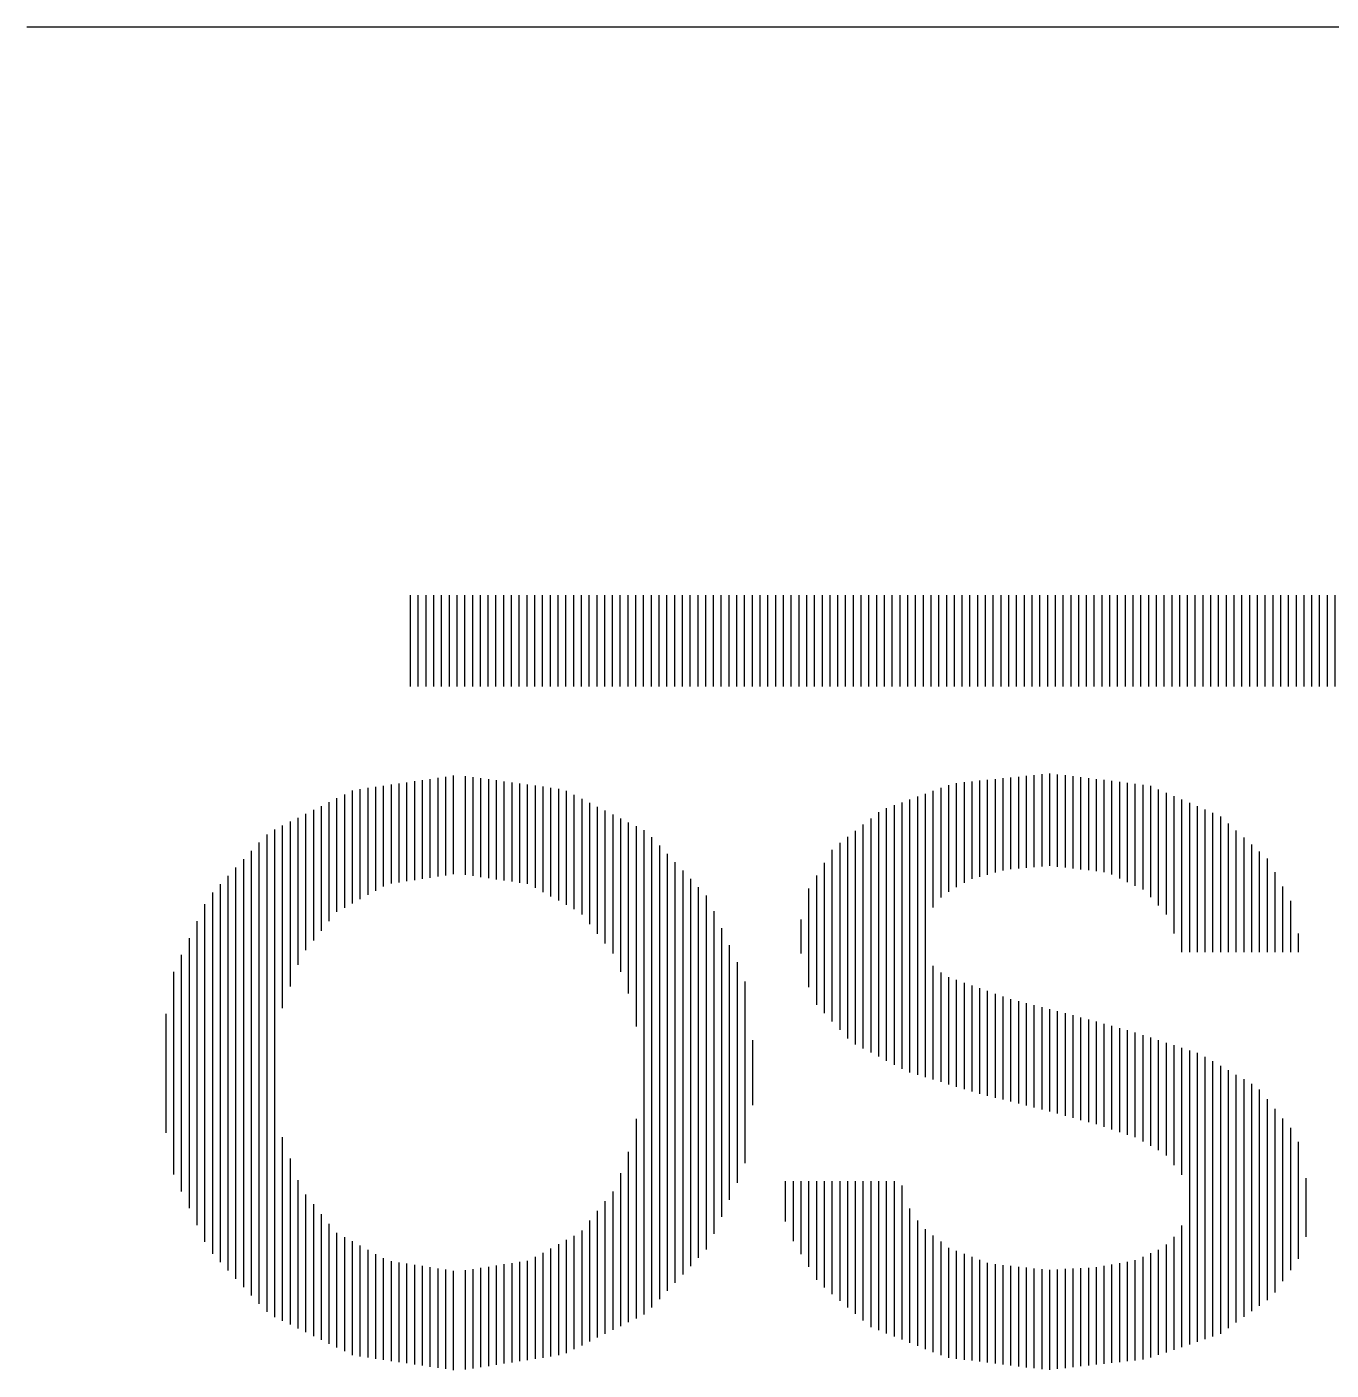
# Model space of a CAD drawing. Extents: x -9640 to 3028, y -572 to 5735.
# Drawn here: x 1715.4 to 1853.9, y -307.5 to -164.8 of the extents above; entities that cross this region are included whole.
import ezdxf

# ---------------------------------------------------------------- set-up
doc = ezdxf.new("R2010")
doc.units = 0
doc.header["$LTSCALE"] = 75
doc.header["$MEASUREMENT"] = 0
doc.layers.get('0').update_dxf_attribs({"color": 245, "linetype": 'CONTINUOUS'})

# ---------------------------------------------------------------- blocks, each defined once
blk = doc.blocks.new('H19', base_point=(-13899.373904, 10592.007577))
for p, q in [((-9591.873904, 10944.44117), (-9591.873904, 10950.335702)), ((-9591.373904, 10944.44117), (-9591.373904, 10950.335702)), ((-9590.873904, 10944.44117), (-9590.873904, 10950.335702)), ((-9590.373904, 10944.44117), (-9590.373904, 10950.335702)), ((-9589.873904, 10944.44117), (-9589.873904, 10950.335702)), ((-9589.373904, 10944.44117), (-9589.373904, 10950.335702)), ((-9588.873904, 10944.44117), (-9588.873904, 10950.335702)), ((-9588.373904, 10944.44117), (-9588.373904, 10950.335702)), ((-9587.873904, 10944.44117), (-9587.873904, 10950.335702)), ((-9587.373904, 10944.44117), (-9587.373904, 10950.335702)), ((-9586.873904, 10944.44117), (-9586.873904, 10950.335702)), ((-9586.373904, 10944.44117), (-9586.373904, 10950.335702)), ((-9585.873904, 10944.44117), (-9585.873904, 10950.335702)), ((-9585.373904, 10944.44117), (-9585.373904, 10950.335702)), ((-9584.873904, 10944.44117), (-9584.873904, 10950.335702)), ((-9584.373904, 10944.44117), (-9584.373904, 10950.335702)), ((-9583.873904, 10944.44117), (-9583.873904, 10950.335702)), ((-9583.373904, 10944.44117), (-9583.373904, 10950.335702)), ((-9582.873904, 10944.44117), (-9582.873904, 10950.335702)), ((-9582.373904, 10944.44117), (-9582.373904, 10950.335702)), ((-9581.873904, 10944.44117), (-9581.873904, 10950.335702)), ((-9581.373904, 10944.44117), (-9581.373904, 10950.335702)), ((-9580.873904, 10944.44117), (-9580.873904, 10950.335702)), ((-9580.373904, 10944.44117), (-9580.373904, 10950.335702)), ((-9579.873904, 10944.44117), (-9579.873904, 10950.335702)), ((-9579.373904, 10944.44117), (-9579.373904, 10950.335702)), ((-9578.873904, 10944.44117), (-9578.873904, 10950.335702)), ((-9578.373904, 10944.44117), (-9578.373904, 10950.335702)), ((-9577.873904, 10944.44117), (-9577.873904, 10950.335702)), ((-9577.373904, 10944.44117), (-9577.373904, 10950.335702)), ((-9576.873904, 10944.44117), (-9576.873904, 10950.335702)), ((-9576.373904, 10944.44117), (-9576.373904, 10950.335702)), ((-9575.873904, 10944.44117), (-9575.873904, 10950.335702)), ((-9575.373904, 10944.44117), (-9575.373904, 10950.335702)), ((-9574.873904, 10944.44117), (-9574.873904, 10950.335702)), ((-9574.373904, 10944.44117), (-9574.373904, 10950.335702)), ((-9573.873904, 10944.44117), (-9573.873904, 10950.335702)), ((-9573.373904, 10944.44117), (-9573.373904, 10950.335702)), ((-9572.873904, 10944.44117), (-9572.873904, 10950.335702)), ((-9572.373904, 10944.44117), (-9572.373904, 10950.335702)), ((-9571.873904, 10944.44117), (-9571.873904, 10950.335702)), ((-9571.373904, 10944.44117), (-9571.373904, 10950.335702)), ((-9570.873904, 10944.44117), (-9570.873904, 10950.335702)), ((-9570.373904, 10944.44117), (-9570.373904, 10950.335702)), ((-9569.873904, 10944.44117), (-9569.873904, 10950.335702)), ((-9569.373904, 10944.44117), (-9569.373904, 10950.335702)), ((-9568.873904, 10944.44117), (-9568.873904, 10950.335702)), ((-9568.373904, 10944.44117), (-9568.373904, 10950.335702)), ((-9567.873904, 10944.44117), (-9567.873904, 10950.335702)), ((-9567.373904, 10944.44117), (-9567.373904, 10950.335702)), ((-9566.873904, 10944.44117), (-9566.873904, 10950.335702)), ((-9566.373904, 10944.44117), (-9566.373904, 10950.335702)), ((-9565.873904, 10944.44117), (-9565.873904, 10950.335702)), ((-9565.373904, 10944.44117), (-9565.373904, 10950.335702)), ((-9564.873904, 10944.44117), (-9564.873904, 10950.335702)), ((-9564.373904, 10944.44117), (-9564.373904, 10950.335702)), ((-9563.873904, 10944.44117), (-9563.873904, 10950.335702)), ((-9563.373904, 10944.44117), (-9563.373904, 10950.335702)), ((-9562.873904, 10944.44117), (-9562.873904, 10950.335702)), ((-9562.373904, 10944.44117), (-9562.373904, 10950.335702)), ((-9561.873904, 10944.44117), (-9561.873904, 10950.335702)), ((-9561.373904, 10944.44117), (-9561.373904, 10950.335702)), ((-9560.873904, 10944.44117), (-9560.873904, 10950.335702)), ((-9560.373904, 10944.44117), (-9560.373904, 10950.335702)), ((-9559.873904, 10944.44117), (-9559.873904, 10950.335702)), ((-9559.373904, 10944.44117), (-9559.373904, 10950.335702)), ((-9558.873904, 10944.44117), (-9558.873904, 10950.335702)), ((-9558.373904, 10944.44117), (-9558.373904, 10950.335702)), ((-9557.873904, 10944.44117), (-9557.873904, 10950.335702)), ((-9557.373904, 10944.44117), (-9557.373904, 10950.335702)), ((-9556.873904, 10944.44117), (-9556.873904, 10950.335702)), ((-9556.373904, 10944.44117), (-9556.373904, 10950.335702)), ((-9555.873904, 10944.44117), (-9555.873904, 10950.335702)), ((-9555.373904, 10944.44117), (-9555.373904, 10950.335702)), ((-9554.873904, 10944.44117), (-9554.873904, 10950.335702)), ((-9554.373904, 10944.44117), (-9554.373904, 10950.335702)), ((-9553.873904, 10944.44117), (-9553.873904, 10950.335702)), ((-9553.373904, 10944.44117), (-9553.373904, 10950.335702)), ((-9552.873904, 10944.44117), (-9552.873904, 10950.335702)), ((-9552.373904, 10944.44117), (-9552.373904, 10950.335702)), ((-9551.873904, 10944.44117), (-9551.873904, 10950.335702)), ((-9551.373904, 10944.44117), (-9551.373904, 10950.335702)), ((-9550.873904, 10944.44117), (-9550.873904, 10950.335702)), ((-9550.373904, 10944.44117), (-9550.373904, 10950.335702)), ((-9549.873904, 10944.44117), (-9549.873904, 10950.335702)), ((-9549.373904, 10944.44117), (-9549.373904, 10950.335702)), ((-9548.873904, 10944.44117), (-9548.873904, 10950.335702)), ((-9548.373904, 10944.44117), (-9548.373904, 10950.335702)), ((-9547.873904, 10944.44117), (-9547.873904, 10950.335702)), ((-9547.373904, 10944.44117), (-9547.373904, 10950.335702)), ((-9546.873904, 10944.44117), (-9546.873904, 10950.335702)), ((-9546.373904, 10944.44117), (-9546.373904, 10950.335702)), ((-9545.873904, 10944.44117), (-9545.873904, 10950.335702)), ((-9545.373904, 10944.44117), (-9545.373904, 10950.335702)), ((-9544.873904, 10944.44117), (-9544.873904, 10950.335702)), ((-9544.373904, 10944.44117), (-9544.373904, 10950.335702)), ((-9543.873904, 10944.44117), (-9543.873904, 10950.335702)), ((-9543.373904, 10944.44117), (-9543.373904, 10950.335702)), ((-9542.873904, 10944.44117), (-9542.873904, 10950.335702)), ((-9542.373904, 10944.44117), (-9542.373904, 10950.335702)), ((-9541.873904, 10944.44117), (-9541.873904, 10950.335702)), ((-9541.373904, 10944.44117), (-9541.373904, 10950.335702)), ((-9540.873904, 10944.44117), (-9540.873904, 10950.335702)), ((-9540.373904, 10944.44117), (-9540.373904, 10950.335702)), ((-9539.873904, 10944.44117), (-9539.873904, 10950.335702)), ((-9539.373904, 10944.44117), (-9539.373904, 10950.335702)), ((-9538.873904, 10944.44117), (-9538.873904, 10950.335702)), ((-9538.373904, 10944.44117), (-9538.373904, 10950.335702)), ((-9537.873904, 10944.44117), (-9537.873904, 10950.335702)), ((-9537.373904, 10944.44117), (-9537.373904, 10950.335702)), ((-9536.873904, 10944.44117), (-9536.873904, 10950.335702)), ((-9536.373904, 10944.44117), (-9536.373904, 10950.335702)), ((-9535.873904, 10944.44117), (-9535.873904, 10950.335702)), ((-9535.373904, 10944.44117), (-9535.373904, 10950.335702)), ((-9534.873904, 10944.44117), (-9534.873904, 10950.335702)), ((-9534.373904, 10944.44117), (-9534.373904, 10950.335702)), ((-9533.873904, 10944.44117), (-9533.873904, 10950.335702)), ((-9533.373904, 10944.44117), (-9533.373904, 10950.335702)), ((-9532.873904, 10944.44117), (-9532.873904, 10950.335702)), ((-9532.373904, 10944.44117), (-9532.373904, 10950.335702)), ((-9531.873904, 10944.44117), (-9531.873904, 10950.335702)), ((-9531.373904, 10944.44117), (-9531.373904, 10950.335702)), ((-9530.873904, 10944.44117), (-9530.873904, 10950.335702)), ((-9530.373904, 10944.44117), (-9530.373904, 10950.335702)), ((-9529.873904, 10944.44117), (-9529.873904, 10950.335702)), ((-9529.373904, 10944.44117), (-9529.373904, 10950.335702)), ((-9528.873904, 10944.44117), (-9528.873904, 10950.335702)), ((-9528.373904, 10944.44117), (-9528.373904, 10950.335702)), ((-9527.873904, 10944.44117), (-9527.873904, 10950.335702)), ((-9527.373904, 10944.44117), (-9527.373904, 10950.335702)), ((-9526.873904, 10944.44117), (-9526.873904, 10950.335702)), ((-9526.373904, 10944.44117), (-9526.373904, 10950.335702)), ((-9525.873904, 10944.44117), (-9525.873904, 10950.335702)), ((-9525.373904, 10944.44117), (-9525.373904, 10950.335702)), ((-9524.873904, 10944.44117), (-9524.873904, 10950.335702)), ((-9524.373904, 10944.44117), (-9524.373904, 10950.335702)), ((-9523.873904, 10944.44117), (-9523.873904, 10950.335702)), ((-9523.373904, 10944.44117), (-9523.373904, 10950.335702)), ((-9522.873904, 10944.44117), (-9522.873904, 10950.335702)), ((-9522.373904, 10944.44117), (-9522.373904, 10950.335702)), ((-9521.873904, 10944.44117), (-9521.873904, 10950.335702)), ((-9521.373904, 10944.44117), (-9521.373904, 10950.335702)), ((-9520.873904, 10944.44117), (-9520.873904, 10950.335702)), ((-9520.373904, 10944.44117), (-9520.373904, 10950.335702)), ((-9519.873904, 10944.44117), (-9519.873904, 10950.335702)), ((-9519.373904, 10944.44117), (-9519.373904, 10950.335702)), ((-9518.873904, 10944.44117), (-9518.873904, 10950.335702)), ((-9518.373904, 10944.44117), (-9518.373904, 10950.335702)), ((-9517.873904, 10944.44117), (-9517.873904, 10950.335702)), ((-9517.373904, 10944.44117), (-9517.373904, 10950.335702)), ((-9516.873904, 10944.44117), (-9516.873904, 10950.335702)), ((-9516.373904, 10944.44117), (-9516.373904, 10950.335702)), ((-9515.873904, 10944.44117), (-9515.873904, 10950.335702)), ((-9515.373904, 10944.44117), (-9515.373904, 10950.335702)), ((-9514.873904, 10944.44117), (-9514.873904, 10950.335702)), ((-9514.373904, 10944.44117), (-9514.373904, 10950.335702)), ((-9513.873904, 10944.44117), (-9513.873904, 10950.335702)), ((-9513.373904, 10944.44117), (-9513.373904, 10950.335702)), ((-9512.873904, 10944.44117), (-9512.873904, 10950.335702)), ((-9512.373904, 10944.44117), (-9512.373904, 10950.335702)), ((-9511.873904, 10944.44117), (-9511.873904, 10950.335702)), ((-9511.373904, 10944.44117), (-9511.373904, 10950.335702)), ((-9510.873904, 10944.44117), (-9510.873904, 10950.335702)), ((-9510.373904, 10944.44117), (-9510.373904, 10950.335702)), ((-9509.873904, 10944.44117), (-9509.873904, 10950.335702)), ((-9509.373904, 10944.44117), (-9509.373904, 10950.335702)), ((-9508.873904, 10944.44117), (-9508.873904, 10950.335702)), ((-9508.373904, 10944.44117), (-9508.373904, 10950.335702)), ((-9507.873904, 10944.44117), (-9507.873904, 10950.335702)), ((-9507.373904, 10944.44117), (-9507.373904, 10950.335702)), ((-9506.873904, 10944.44117), (-9506.873904, 10950.335702)), ((-9506.373904, 10944.44117), (-9506.373904, 10950.335702)), ((-9505.873904, 10944.44117), (-9505.873904, 10950.335702)), ((-9505.373904, 10944.44117), (-9505.373904, 10950.335702)), ((-9504.873904, 10944.44117), (-9504.873904, 10950.335702)), ((-9504.373904, 10944.44117), (-9504.373904, 10950.335702)), ((-9503.873904, 10944.44117), (-9503.873904, 10950.335702)), ((-9503.373904, 10944.44117), (-9503.373904, 10950.335702)), ((-9502.873904, 10944.44117), (-9502.873904, 10950.335702)), ((-9502.373904, 10944.44117), (-9502.373904, 10950.335702)), ((-9501.873904, 10944.44117), (-9501.873904, 10950.335702)), ((-9501.373904, 10944.44117), (-9501.373904, 10950.335702)), ((-9500.873904, 10944.44117), (-9500.873904, 10950.335702)), ((-9500.373904, 10944.44117), (-9500.373904, 10950.335702)), ((-9499.873904, 10944.44117), (-9499.873904, 10950.335702)), ((-9499.373904, 10944.44117), (-9499.373904, 10950.335702)), ((-9498.873904, 10944.44117), (-9498.873904, 10950.335702)), ((-9498.373904, 10944.44117), (-9498.373904, 10950.335702)), ((-9497.873904, 10944.44117), (-9497.873904, 10950.335702)), ((-9497.373904, 10944.44117), (-9497.373904, 10950.335702)), ((-9496.873904, 10944.44117), (-9496.873904, 10950.335702)), ((-9496.373904, 10944.44117), (-9496.373904, 10950.335702)), ((-9495.873904, 10944.44117), (-9495.873904, 10950.335702)), ((-9495.373904, 10944.44117), (-9495.373904, 10950.335702)), ((-9494.873904, 10944.44117), (-9494.873904, 10950.335702)), ((-9494.373904, 10944.44117), (-9494.373904, 10950.335702)), ((-9493.873904, 10944.44117), (-9493.873904, 10950.335702)), ((-9493.373904, 10944.44117), (-9493.373904, 10950.335702)), ((-9492.873904, 10944.44117), (-9492.873904, 10950.335702)), ((-9492.373904, 10944.44117), (-9492.373904, 10950.335702)), ((-9491.873904, 10944.44117), (-9491.873904, 10950.335702)), ((-9491.373904, 10944.44117), (-9491.373904, 10950.335702)), ((-9490.873904, 10944.44117), (-9490.873904, 10950.335702)), ((-9490.373904, 10944.44117), (-9490.373904, 10950.335702)), ((-9489.873904, 10944.44117), (-9489.873904, 10950.335702)), ((-9489.373904, 10944.44117), (-9489.373904, 10950.335702)), ((-9488.873904, 10944.44117), (-9488.873904, 10950.335702)), ((-9488.373904, 10944.44117), (-9488.373904, 10950.335702)), ((-9487.873904, 10944.44117), (-9487.873904, 10950.335702)), ((-9487.373904, 10944.44117), (-9487.373904, 10950.335702)), ((-9486.873904, 10944.44117), (-9486.873904, 10950.335702)), ((-9486.373904, 10944.44117), (-9486.373904, 10950.335702)), ((-9485.873904, 10944.44117), (-9485.873904, 10950.335702)), ((-9485.373904, 10944.44117), (-9485.373904, 10950.335702)), ((-9484.873904, 10944.44117), (-9484.873904, 10950.335702)), ((-9484.373904, 10944.44117), (-9484.373904, 10950.335702)), ((-9483.873904, 10944.44117), (-9483.873904, 10950.335702)), ((-9483.373904, 10944.44117), (-9483.373904, 10950.335702)), ((-9482.873904, 10944.44117), (-9482.873904, 10950.335702)), ((-9482.373904, 10944.44117), (-9482.373904, 10950.335702)), ((-9481.873904, 10944.44117), (-9481.873904, 10950.335702)), ((-9481.373904, 10944.44117), (-9481.373904, 10950.335702)), ((-9480.873904, 10944.44117), (-9480.873904, 10950.335702)), ((-9480.373904, 10944.44117), (-9480.373904, 10950.335702)), ((-9479.873904, 10944.44117), (-9479.873904, 10950.335702)), ((-9479.373904, 10944.44117), (-9479.373904, 10950.335702)), ((-9478.873904, 10944.44117), (-9478.873904, 10950.335702)), ((-9478.373904, 10944.44117), (-9478.373904, 10950.335702)), ((-9477.873904, 10944.44117), (-9477.873904, 10950.335702)), ((-9477.373904, 10944.44117), (-9477.373904, 10950.335702)), ((-9476.873904, 10944.44117), (-9476.873904, 10950.335702)), ((-9476.373904, 10944.44117), (-9476.373904, 10950.335702)), ((-9475.873904, 10944.44117), (-9475.873904, 10950.335702)), ((-9475.373904, 10944.44117), (-9475.373904, 10950.335702)), ((-9474.873904, 10944.44117), (-9474.873904, 10950.335702)), ((-9474.373904, 10944.44117), (-9474.373904, 10950.335702)), ((-9473.873904, 10944.44117), (-9473.873904, 10950.335702)), ((-9473.373904, 10944.44117), (-9473.373904, 10950.335702)), ((-9472.873904, 10944.44117), (-9472.873904, 10950.335702)), ((-9472.373904, 10944.44117), (-9472.373904, 10950.335702)), ((-9471.873904, 10944.44117), (-9471.873904, 10950.335702)), ((-9471.373904, 10944.44117), (-9471.373904, 10950.335702)), ((-9470.873904, 10944.44117), (-9470.873904, 10950.335702)), ((-9470.373904, 10944.44117), (-9470.373904, 10950.335702)), ((-9469.873904, 10944.44117), (-9469.873904, 10950.335702)), ((-9469.373904, 10944.44117), (-9469.373904, 10950.335702)), ((-9468.873904, 10944.44117), (-9468.873904, 10950.335702)), ((-9468.373904, 10944.44117), (-9468.373904, 10950.335702))]:
    blk.add_line(p, q)
blk = doc.blocks.new('H20', base_point=(-13899.373904, 10592.007577))
for p, q in [((-9592.604373, 10931.839608), (-9592.604373, 10938.206795)), ((-9592.104373, 10931.917733), (-9592.104373, 10938.281014)), ((-9591.604373, 10931.991952), (-9591.604373, 10938.351327)), ((-9591.104373, 10932.070077), (-9591.104373, 10938.425545)), ((-9590.604373, 10932.144295), (-9590.604373, 10938.495858)), ((-9590.104373, 10932.22242), (-9590.104373, 10938.570077)), ((-9589.604373, 10932.296639), (-9589.604373, 10938.640389)), ((-9589.104373, 10932.374764), (-9589.104373, 10938.714608)), ((-9596.104373, 10930.214608), (-9596.104373, 10937.507577)), ((-9595.604373, 10930.488045), (-9595.604373, 10937.757577)), ((-9595.104373, 10930.761483), (-9595.104373, 10937.843514)), ((-9594.604373, 10931.03492), (-9594.604373, 10937.917733)), ((-9594.104373, 10931.304452), (-9594.104373, 10937.988045)), ((-9593.604373, 10931.577889), (-9593.604373, 10938.062264)), ((-9593.104373, 10931.765389), (-9593.104373, 10938.132577)), ((-9598.104373, 10928.105233), (-9598.104373, 10936.507577)), ((-9597.604373, 10928.730233), (-9597.604373, 10936.757577)), ((-9597.104373, 10929.355233), (-9597.104373, 10937.007577)), ((-9596.604373, 10929.945077), (-9596.604373, 10937.257577)), ((-9599.604373, 10925.140389), (-9599.604373, 10935.757577)), ((-9599.104373, 10926.538827), (-9599.104373, 10936.007577)), ((-9598.604373, 10927.480233), (-9598.604373, 10936.257577)), ((-9601.104373, 10904.198983), (-9601.104373, 10934.933358)), ((-9600.604373, 10903.874764), (-9600.604373, 10935.257577)), ((-9600.104373, 10923.741952), (-9600.104373, 10935.507577)), ((-9601.604373, 10904.730233), (-9601.604373, 10934.402108)), ((-9602.604373, 10905.800545), (-9602.604373, 10933.335702)), ((-9602.104373, 10905.265389), (-9602.104373, 10933.866952)), ((-9603.604373, 10906.870858), (-9603.604373, 10932.269295)), ((-9603.104373, 10906.335702), (-9603.104373, 10932.800545)), ((-9604.104373, 10907.402108), (-9604.104373, 10931.734139)), ((-9605.104373, 10908.710702), (-9605.104373, 10930.433358)), ((-9604.604373, 10907.937264), (-9604.604373, 10931.202889)), ((-9605.604373, 10909.792733), (-9605.604373, 10929.343514)), ((-9606.104373, 10910.87867), (-9606.104373, 10928.257577)), ((-9606.604373, 10911.960702), (-9606.604373, 10927.171639)), ((-9607.104373, 10913.046639), (-9607.104373, 10926.085702)), ((-9607.604373, 10915.726327), (-9607.604373, 10923.386483)), ((-9600.104373, 10903.632577), (-9600.104373, 10915.44117)), ((-9599.604373, 10903.386483), (-9599.604373, 10914.06617)), ((-9599.104373, 10903.140389), (-9599.104373, 10912.687264)), ((-9598.604373, 10902.894295), (-9598.604373, 10911.75367)), ((-9598.104373, 10902.652108), (-9598.104373, 10911.12867)), ((-9597.604373, 10902.406014), (-9597.604373, 10910.50367)), ((-9597.104373, 10902.15992), (-9597.104373, 10909.874764)), ((-9596.604373, 10901.913827), (-9596.604373, 10909.288827)), ((-9596.104373, 10901.671639), (-9596.104373, 10909.015389)), ((-9595.604373, 10901.425545), (-9595.604373, 10908.745858)), ((-9595.104373, 10901.335702), (-9595.104373, 10908.47242)), ((-9594.604373, 10901.265389), (-9594.604373, 10908.198983)), ((-9594.104373, 10901.19117), (-9594.104373, 10907.925545)), ((-9593.604373, 10901.116952), (-9593.604373, 10907.656014)), ((-9593.104373, 10901.042733), (-9593.104373, 10907.468514)), ((-9592.604373, 10900.97242), (-9592.604373, 10907.390389)), ((-9592.104373, 10900.898202), (-9592.104373, 10907.312264)), ((-9591.604373, 10900.823983), (-9591.604373, 10907.234139)), ((-9591.104373, 10900.749764), (-9591.104373, 10907.15992)), ((-9590.604373, 10900.679452), (-9590.604373, 10907.081795)), ((-9590.104373, 10900.605233), (-9590.104373, 10907.00367)), ((-9589.604373, 10900.531014), (-9589.604373, 10906.925545)), ((-9589.104373, 10900.456795), (-9589.104373, 10906.851327))]:
    blk.add_line(p, q)
blk = doc.blocks.new('H21', base_point=(-13899.373904, 10592.007577))
for p, q in [((-9592.604373, 10931.839608), (-9592.604373, 10938.206795)), ((-9592.104373, 10931.917733), (-9592.104373, 10938.281014)), ((-9591.604373, 10931.991952), (-9591.604373, 10938.351327)), ((-9591.104373, 10932.070077), (-9591.104373, 10938.425545)), ((-9590.604373, 10932.144295), (-9590.604373, 10938.495858)), ((-9590.104373, 10932.22242), (-9590.104373, 10938.570077)), ((-9589.604373, 10932.296639), (-9589.604373, 10938.640389)), ((-9589.104373, 10932.374764), (-9589.104373, 10938.714608)), ((-9596.104373, 10930.214608), (-9596.104373, 10937.507577)), ((-9595.604373, 10930.488045), (-9595.604373, 10937.757577)), ((-9595.104373, 10930.761483), (-9595.104373, 10937.843514)), ((-9594.604373, 10931.03492), (-9594.604373, 10937.917733)), ((-9594.104373, 10931.304452), (-9594.104373, 10937.988045)), ((-9593.604373, 10931.577889), (-9593.604373, 10938.062264)), ((-9593.104373, 10931.765389), (-9593.104373, 10938.132577)), ((-9598.104373, 10928.105233), (-9598.104373, 10936.507577)), ((-9597.604373, 10928.730233), (-9597.604373, 10936.757577)), ((-9597.104373, 10929.355233), (-9597.104373, 10937.007577)), ((-9596.604373, 10929.945077), (-9596.604373, 10937.257577)), ((-9599.604373, 10925.140389), (-9599.604373, 10935.757577)), ((-9599.104373, 10926.538827), (-9599.104373, 10936.007577)), ((-9598.604373, 10927.480233), (-9598.604373, 10936.257577)), ((-9601.104373, 10904.198983), (-9601.104373, 10934.933358)), ((-9600.604373, 10903.874764), (-9600.604373, 10935.257577)), ((-9600.104373, 10923.741952), (-9600.104373, 10935.507577)), ((-9601.604373, 10904.730233), (-9601.604373, 10934.402108)), ((-9602.604373, 10905.800545), (-9602.604373, 10933.335702)), ((-9602.104373, 10905.265389), (-9602.104373, 10933.866952)), ((-9603.604373, 10906.870858), (-9603.604373, 10932.269295)), ((-9603.104373, 10906.335702), (-9603.104373, 10932.800545)), ((-9604.104373, 10907.402108), (-9604.104373, 10931.734139)), ((-9605.104373, 10908.710702), (-9605.104373, 10930.433358)), ((-9604.604373, 10907.937264), (-9604.604373, 10931.202889)), ((-9605.604373, 10909.792733), (-9605.604373, 10929.343514)), ((-9606.104373, 10910.87867), (-9606.104373, 10928.257577)), ((-9606.604373, 10911.960702), (-9606.604373, 10927.171639)), ((-9607.104373, 10913.046639), (-9607.104373, 10926.085702)), ((-9607.604373, 10915.726327), (-9607.604373, 10923.386483)), ((-9600.104373, 10903.632577), (-9600.104373, 10915.44117)), ((-9599.604373, 10903.386483), (-9599.604373, 10914.06617)), ((-9599.104373, 10903.140389), (-9599.104373, 10912.687264)), ((-9598.604373, 10902.894295), (-9598.604373, 10911.75367)), ((-9598.104373, 10902.652108), (-9598.104373, 10911.12867)), ((-9597.604373, 10902.406014), (-9597.604373, 10910.50367)), ((-9597.104373, 10902.15992), (-9597.104373, 10909.874764)), ((-9596.604373, 10901.913827), (-9596.604373, 10909.288827)), ((-9596.104373, 10901.671639), (-9596.104373, 10909.015389)), ((-9595.604373, 10901.425545), (-9595.604373, 10908.745858)), ((-9595.104373, 10901.335702), (-9595.104373, 10908.47242)), ((-9594.604373, 10901.265389), (-9594.604373, 10908.198983)), ((-9594.104373, 10901.19117), (-9594.104373, 10907.925545)), ((-9593.604373, 10901.116952), (-9593.604373, 10907.656014)), ((-9593.104373, 10901.042733), (-9593.104373, 10907.468514)), ((-9592.604373, 10900.97242), (-9592.604373, 10907.390389)), ((-9592.104373, 10900.898202), (-9592.104373, 10907.312264)), ((-9591.604373, 10900.823983), (-9591.604373, 10907.234139)), ((-9591.104373, 10900.749764), (-9591.104373, 10907.15992)), ((-9590.604373, 10900.679452), (-9590.604373, 10907.081795)), ((-9590.104373, 10900.605233), (-9590.104373, 10907.00367)), ((-9589.604373, 10900.531014), (-9589.604373, 10906.925545)), ((-9589.104373, 10900.456795), (-9589.104373, 10906.851327))]:
    blk.add_line(p, q)
blk = doc.blocks.new('H22', base_point=(-13899.373904, 10592.007577))
for p, q in [((-9592.604373, 10931.839608), (-9592.604373, 10938.206795)), ((-9592.104373, 10931.917733), (-9592.104373, 10938.281014)), ((-9591.604373, 10931.991952), (-9591.604373, 10938.351327)), ((-9591.104373, 10932.070077), (-9591.104373, 10938.425545)), ((-9590.604373, 10932.144295), (-9590.604373, 10938.495858)), ((-9590.104373, 10932.22242), (-9590.104373, 10938.570077)), ((-9589.604373, 10932.296639), (-9589.604373, 10938.640389)), ((-9589.104373, 10932.374764), (-9589.104373, 10938.714608)), ((-9596.104373, 10930.214608), (-9596.104373, 10937.507577)), ((-9595.604373, 10930.488045), (-9595.604373, 10937.757577)), ((-9595.104373, 10930.761483), (-9595.104373, 10937.843514)), ((-9594.604373, 10931.03492), (-9594.604373, 10937.917733)), ((-9594.104373, 10931.304452), (-9594.104373, 10937.988045)), ((-9593.604373, 10931.577889), (-9593.604373, 10938.062264)), ((-9593.104373, 10931.765389), (-9593.104373, 10938.132577)), ((-9598.104373, 10928.105233), (-9598.104373, 10936.507577)), ((-9597.604373, 10928.730233), (-9597.604373, 10936.757577)), ((-9597.104373, 10929.355233), (-9597.104373, 10937.007577)), ((-9596.604373, 10929.945077), (-9596.604373, 10937.257577)), ((-9599.604373, 10925.140389), (-9599.604373, 10935.757577)), ((-9599.104373, 10926.538827), (-9599.104373, 10936.007577)), ((-9598.604373, 10927.480233), (-9598.604373, 10936.257577)), ((-9601.104373, 10904.198983), (-9601.104373, 10934.933358)), ((-9600.604373, 10903.874764), (-9600.604373, 10935.257577)), ((-9600.104373, 10923.741952), (-9600.104373, 10935.507577)), ((-9601.604373, 10904.730233), (-9601.604373, 10934.402108)), ((-9602.604373, 10905.800545), (-9602.604373, 10933.335702)), ((-9602.104373, 10905.265389), (-9602.104373, 10933.866952)), ((-9603.604373, 10906.870858), (-9603.604373, 10932.269295)), ((-9603.104373, 10906.335702), (-9603.104373, 10932.800545)), ((-9604.104373, 10907.402108), (-9604.104373, 10931.734139)), ((-9605.104373, 10908.710702), (-9605.104373, 10930.433358)), ((-9604.604373, 10907.937264), (-9604.604373, 10931.202889)), ((-9605.604373, 10909.792733), (-9605.604373, 10929.343514)), ((-9606.104373, 10910.87867), (-9606.104373, 10928.257577)), ((-9606.604373, 10911.960702), (-9606.604373, 10927.171639)), ((-9607.104373, 10913.046639), (-9607.104373, 10926.085702)), ((-9607.604373, 10915.726327), (-9607.604373, 10923.386483)), ((-9600.104373, 10903.632577), (-9600.104373, 10915.44117)), ((-9599.604373, 10903.386483), (-9599.604373, 10914.06617)), ((-9599.104373, 10903.140389), (-9599.104373, 10912.687264)), ((-9598.604373, 10902.894295), (-9598.604373, 10911.75367)), ((-9598.104373, 10902.652108), (-9598.104373, 10911.12867)), ((-9597.604373, 10902.406014), (-9597.604373, 10910.50367)), ((-9597.104373, 10902.15992), (-9597.104373, 10909.874764)), ((-9596.604373, 10901.913827), (-9596.604373, 10909.288827)), ((-9596.104373, 10901.671639), (-9596.104373, 10909.015389)), ((-9595.604373, 10901.425545), (-9595.604373, 10908.745858)), ((-9595.104373, 10901.335702), (-9595.104373, 10908.47242)), ((-9594.604373, 10901.265389), (-9594.604373, 10908.198983)), ((-9594.104373, 10901.19117), (-9594.104373, 10907.925545)), ((-9593.604373, 10901.116952), (-9593.604373, 10907.656014)), ((-9593.104373, 10901.042733), (-9593.104373, 10907.468514)), ((-9592.604373, 10900.97242), (-9592.604373, 10907.390389)), ((-9592.104373, 10900.898202), (-9592.104373, 10907.312264)), ((-9591.604373, 10900.823983), (-9591.604373, 10907.234139)), ((-9591.104373, 10900.749764), (-9591.104373, 10907.15992)), ((-9590.604373, 10900.679452), (-9590.604373, 10907.081795)), ((-9590.104373, 10900.605233), (-9590.104373, 10907.00367)), ((-9589.604373, 10900.531014), (-9589.604373, 10906.925545)), ((-9589.104373, 10900.456795), (-9589.104373, 10906.851327))]:
    blk.add_line(p, q)
blk = doc.blocks.new('H23', base_point=(-13899.373904, 10592.007577))
for p, q in [((-9592.604373, 10931.839608), (-9592.604373, 10938.206795)), ((-9592.104373, 10931.917733), (-9592.104373, 10938.281014)), ((-9591.604373, 10931.991952), (-9591.604373, 10938.351327)), ((-9591.104373, 10932.070077), (-9591.104373, 10938.425545)), ((-9590.604373, 10932.144295), (-9590.604373, 10938.495858)), ((-9590.104373, 10932.22242), (-9590.104373, 10938.570077)), ((-9589.604373, 10932.296639), (-9589.604373, 10938.640389)), ((-9589.104373, 10932.374764), (-9589.104373, 10938.714608)), ((-9596.104373, 10930.214608), (-9596.104373, 10937.507577)), ((-9595.604373, 10930.488045), (-9595.604373, 10937.757577)), ((-9595.104373, 10930.761483), (-9595.104373, 10937.843514)), ((-9594.604373, 10931.03492), (-9594.604373, 10937.917733)), ((-9594.104373, 10931.304452), (-9594.104373, 10937.988045)), ((-9593.604373, 10931.577889), (-9593.604373, 10938.062264)), ((-9593.104373, 10931.765389), (-9593.104373, 10938.132577)), ((-9598.104373, 10928.105233), (-9598.104373, 10936.507577)), ((-9597.604373, 10928.730233), (-9597.604373, 10936.757577)), ((-9597.104373, 10929.355233), (-9597.104373, 10937.007577)), ((-9596.604373, 10929.945077), (-9596.604373, 10937.257577)), ((-9599.604373, 10925.140389), (-9599.604373, 10935.757577)), ((-9599.104373, 10926.538827), (-9599.104373, 10936.007577)), ((-9598.604373, 10927.480233), (-9598.604373, 10936.257577)), ((-9601.104373, 10904.198983), (-9601.104373, 10934.933358)), ((-9600.604373, 10903.874764), (-9600.604373, 10935.257577)), ((-9600.104373, 10923.741952), (-9600.104373, 10935.507577)), ((-9601.604373, 10904.730233), (-9601.604373, 10934.402108)), ((-9602.604373, 10905.800545), (-9602.604373, 10933.335702)), ((-9602.104373, 10905.265389), (-9602.104373, 10933.866952)), ((-9603.604373, 10906.870858), (-9603.604373, 10932.269295)), ((-9603.104373, 10906.335702), (-9603.104373, 10932.800545)), ((-9604.104373, 10907.402108), (-9604.104373, 10931.734139)), ((-9605.104373, 10908.710702), (-9605.104373, 10930.433358)), ((-9604.604373, 10907.937264), (-9604.604373, 10931.202889)), ((-9605.604373, 10909.792733), (-9605.604373, 10929.343514)), ((-9606.104373, 10910.87867), (-9606.104373, 10928.257577)), ((-9606.604373, 10911.960702), (-9606.604373, 10927.171639)), ((-9607.104373, 10913.046639), (-9607.104373, 10926.085702)), ((-9607.604373, 10915.726327), (-9607.604373, 10923.386483)), ((-9600.104373, 10903.632577), (-9600.104373, 10915.44117)), ((-9599.604373, 10903.386483), (-9599.604373, 10914.06617)), ((-9599.104373, 10903.140389), (-9599.104373, 10912.687264)), ((-9598.604373, 10902.894295), (-9598.604373, 10911.75367)), ((-9598.104373, 10902.652108), (-9598.104373, 10911.12867)), ((-9597.604373, 10902.406014), (-9597.604373, 10910.50367)), ((-9597.104373, 10902.15992), (-9597.104373, 10909.874764)), ((-9596.604373, 10901.913827), (-9596.604373, 10909.288827)), ((-9596.104373, 10901.671639), (-9596.104373, 10909.015389)), ((-9595.604373, 10901.425545), (-9595.604373, 10908.745858)), ((-9595.104373, 10901.335702), (-9595.104373, 10908.47242)), ((-9594.604373, 10901.265389), (-9594.604373, 10908.198983)), ((-9594.104373, 10901.19117), (-9594.104373, 10907.925545)), ((-9593.604373, 10901.116952), (-9593.604373, 10907.656014)), ((-9593.104373, 10901.042733), (-9593.104373, 10907.468514)), ((-9592.604373, 10900.97242), (-9592.604373, 10907.390389)), ((-9592.104373, 10900.898202), (-9592.104373, 10907.312264)), ((-9591.604373, 10900.823983), (-9591.604373, 10907.234139)), ((-9591.104373, 10900.749764), (-9591.104373, 10907.15992)), ((-9590.604373, 10900.679452), (-9590.604373, 10907.081795)), ((-9590.104373, 10900.605233), (-9590.104373, 10907.00367)), ((-9589.604373, 10900.531014), (-9589.604373, 10906.925545)), ((-9589.104373, 10900.456795), (-9589.104373, 10906.851327))]:
    blk.add_line(p, q)
blk = doc.blocks.new('H30', base_point=(-13899.373904, 10592.007577))
for p, q in [((-9556.737185, 10931.531014), (-9556.737185, 10938.238045)), ((-9556.237185, 10931.812264), (-9556.237185, 10938.288827)), ((-9555.737185, 10932.062264), (-9555.737185, 10938.339608)), ((-9555.237185, 10932.198983), (-9555.237185, 10938.390389)), ((-9554.737185, 10932.339608), (-9554.737185, 10938.44117)), ((-9554.237185, 10932.480233), (-9554.237185, 10938.491952)), ((-9553.737185, 10932.616952), (-9553.737185, 10938.542733)), ((-9553.237185, 10932.695077), (-9553.237185, 10938.593514)), ((-9552.737185, 10932.738045), (-9552.737185, 10938.644295)), ((-9552.237185, 10932.781014), (-9552.237185, 10938.695077)), ((-9551.737185, 10932.823983), (-9551.737185, 10938.749764)), ((-9551.237185, 10932.863045), (-9551.237185, 10938.800545)), ((-9550.737185, 10932.906014), (-9550.737185, 10938.851327)), ((-9550.237185, 10932.855233), (-9550.237185, 10938.796639)), ((-9549.737185, 10932.796639), (-9549.737185, 10938.738045)), ((-9549.237185, 10932.738045), (-9549.237185, 10938.675545)), ((-9548.737185, 10932.679452), (-9548.737185, 10938.616952)), ((-9548.237185, 10932.620858), (-9548.237185, 10938.554452)), ((-9547.737185, 10932.562264), (-9547.737185, 10938.491952)), ((-9547.237185, 10932.499764), (-9547.237185, 10938.433358)), ((-9546.737185, 10932.343514), (-9546.737185, 10938.370858)), ((-9546.237185, 10932.101327), (-9546.237185, 10938.308358)), ((-9545.737185, 10931.863045), (-9545.737185, 10938.249764)), ((-9559.237185, 10919.456795), (-9559.237185, 10937.363045)), ((-9558.737185, 10919.304452), (-9558.737185, 10937.550545)), ((-9558.237185, 10930.226327), (-9558.237185, 10937.738045)), ((-9557.737185, 10930.866952), (-9557.737185, 10937.925545)), ((-9557.237185, 10931.245858), (-9557.237185, 10938.109139)), ((-9545.237185, 10931.620858), (-9545.237185, 10938.187264)), ((-9544.737185, 10931.37867), (-9544.737185, 10938.124764)), ((-9544.237185, 10930.898202), (-9544.237185, 10938.046639)), ((-9543.737185, 10930.359139), (-9543.737185, 10937.831795)), ((-9543.237185, 10929.773202), (-9543.237185, 10937.613045)), ((-9542.737185, 10928.546639), (-9542.737185, 10937.394295)), ((-9561.237185, 10920.370858), (-9561.237185, 10936.616952)), ((-9560.737185, 10920.109139), (-9560.737185, 10936.804452)), ((-9560.237185, 10919.851327), (-9560.237185, 10936.991952)), ((-9559.737185, 10919.609139), (-9559.737185, 10937.179452)), ((-9542.237185, 10927.351327), (-9542.237185, 10937.179452)), ((-9541.737185, 10927.351327), (-9541.737185, 10936.960702)), ((-9541.237185, 10927.351327), (-9541.237185, 10936.745858)), ((-9540.737185, 10927.351327), (-9540.737185, 10936.527108)), ((-9562.237185, 10920.894295), (-9562.237185, 10935.964608)), ((-9561.737185, 10920.632577), (-9561.737185, 10936.359139)), ((-9540.237185, 10927.351327), (-9540.237185, 10936.312264)), ((-9539.737185, 10927.351327), (-9539.737185, 10936.085702)), ((-9539.237185, 10927.351327), (-9539.237185, 10935.636483)), ((-9563.737185, 10921.804452), (-9563.737185, 10934.777108)), ((-9563.237185, 10921.417733), (-9563.237185, 10935.171639)), ((-9562.737185, 10921.156014), (-9562.737185, 10935.56617)), ((-9538.737185, 10927.351327), (-9538.737185, 10935.187264)), ((-9564.737185, 10922.886483), (-9564.737185, 10933.929452)), ((-9564.237185, 10922.34742), (-9564.237185, 10934.382577)), ((-9538.237185, 10927.351327), (-9538.237185, 10934.738045)), ((-9537.737185, 10927.351327), (-9537.737185, 10934.28492)), ((-9565.237185, 10923.429452), (-9565.237185, 10933.101327)), ((-9537.237185, 10927.351327), (-9537.237185, 10933.835702)), ((-9536.737185, 10927.351327), (-9536.737185, 10933.386483)), ((-9565.737185, 10923.968514), (-9565.737185, 10932.277108)), ((-9536.237185, 10927.351327), (-9536.237185, 10932.499764)), ((-9566.237185, 10925.09742), (-9566.237185, 10931.452889)), ((-9535.737185, 10927.351327), (-9535.737185, 10931.581795)), ((-9535.237185, 10927.351327), (-9535.237185, 10930.663827)), ((-9566.737185, 10927.269295), (-9566.737185, 10929.464608)), ((-9534.737185, 10927.351327), (-9534.737185, 10928.558358)), ((-9558.237185, 10919.152108), (-9558.237185, 10926.476327)), ((-9557.737185, 10918.999764), (-9557.737185, 10926.050545)), ((-9557.237185, 10918.84742), (-9557.237185, 10925.741952)), ((-9556.737185, 10918.695077), (-9556.737185, 10925.56617)), ((-9556.237185, 10918.542733), (-9556.237185, 10925.386483)), ((-9555.737185, 10918.390389), (-9555.737185, 10925.210702)), ((-9555.237185, 10918.241952), (-9555.237185, 10925.03492)), ((-9554.737185, 10918.116952), (-9554.737185, 10924.855233)), ((-9554.237185, 10917.988045), (-9554.237185, 10924.679452)), ((-9553.737185, 10917.863045), (-9553.737185, 10924.499764)), ((-9553.237185, 10917.734139), (-9553.237185, 10924.331795)), ((-9552.737185, 10917.605233), (-9552.737185, 10924.202889)), ((-9552.237185, 10917.480233), (-9552.237185, 10924.073983)), ((-9551.737185, 10917.351327), (-9551.737185, 10923.945077)), ((-9551.237185, 10917.226327), (-9551.237185, 10923.820077)), ((-9550.737185, 10917.09742), (-9550.737185, 10923.69117)), ((-9550.237185, 10916.964608), (-9550.237185, 10923.562264)), ((-9549.737185, 10916.827889), (-9549.737185, 10923.425545)), ((-9549.237185, 10916.69117), (-9549.237185, 10923.288827)), ((-9548.737185, 10916.550545), (-9548.737185, 10923.152108)), ((-9548.237185, 10916.413827), (-9548.237185, 10923.015389)), ((-9547.737185, 10916.277108), (-9547.737185, 10922.882577)), ((-9547.237185, 10916.113045), (-9547.237185, 10922.745858)), ((-9546.737185, 10915.945077), (-9546.737185, 10922.609139)), ((-9546.237185, 10915.777108), (-9546.237185, 10922.47242)), ((-9545.737185, 10915.609139), (-9545.737185, 10922.335702)), ((-9545.237185, 10915.44117), (-9545.237185, 10922.183358)), ((-9544.737185, 10915.175545), (-9544.737185, 10922.019295)), ((-9544.237185, 10914.894295), (-9544.237185, 10921.855233)), ((-9543.737185, 10914.613045), (-9543.737185, 10921.69117)), ((-9543.237185, 10914.277108), (-9543.237185, 10921.527108)), ((-9542.737185, 10913.656014), (-9542.737185, 10921.363045)), ((-9542.237185, 10913.031014), (-9542.237185, 10921.198983)), ((-9541.737185, 10902.113045), (-9541.737185, 10921.03492)), ((-9541.237185, 10902.281014), (-9541.237185, 10920.870858)), ((-9540.737185, 10902.452889), (-9540.737185, 10920.620858)), ((-9540.237185, 10902.620858), (-9540.237185, 10920.331795)), ((-9539.737185, 10902.796639), (-9539.737185, 10920.042733)), ((-9539.237185, 10903.15992), (-9539.237185, 10919.75367)), ((-9538.737185, 10903.519295), (-9538.737185, 10919.464608)), ((-9538.237185, 10903.87867), (-9538.237185, 10919.171639)), ((-9537.737185, 10904.241952), (-9537.737185, 10918.882577)), ((-9537.237185, 10904.601327), (-9537.237185, 10918.523202)), ((-9536.737185, 10904.960702), (-9536.737185, 10917.902108)), ((-9536.237185, 10905.452889), (-9536.237185, 10917.281014)), ((-9535.737185, 10906.171639), (-9535.737185, 10916.65992)), ((-9535.237185, 10906.890389), (-9535.237185, 10916.038827)), ((-9534.737185, 10907.609139), (-9534.737185, 10915.148202)), ((-9567.737185, 10910.019295), (-9567.737185, 10912.609139)), ((-9567.237185, 10908.75367), (-9567.237185, 10912.609139)), ((-9566.737185, 10907.925545), (-9566.737185, 10912.609139)), ((-9566.237185, 10907.101327), (-9566.237185, 10912.609139)), ((-9565.737185, 10906.277108), (-9565.737185, 10912.609139)), ((-9565.237185, 10905.781014), (-9565.237185, 10912.609139)), ((-9564.737185, 10905.351327), (-9564.737185, 10912.609139)), ((-9564.237185, 10904.925545), (-9564.237185, 10912.609139)), ((-9563.737185, 10904.495858), (-9563.737185, 10912.609139)), ((-9563.237185, 10904.070077), (-9563.237185, 10912.609139)), ((-9562.737185, 10903.640389), (-9562.737185, 10912.609139)), ((-9562.237185, 10903.218514), (-9562.237185, 10912.609139)), ((-9561.737185, 10903.019295), (-9561.737185, 10912.609139)), ((-9561.237185, 10902.820077), (-9561.237185, 10912.609139)), ((-9560.737185, 10902.616952), (-9560.737185, 10912.609139)), ((-9560.237185, 10902.417733), (-9560.237185, 10912.339608)), ((-9534.237185, 10909.031014), (-9534.237185, 10912.81617)), ((-9559.737185, 10902.218514), (-9559.737185, 10910.866952)), ((-9559.237185, 10902.015389), (-9559.237185, 10910.085702)), ((-9542.237185, 10901.94117), (-9542.237185, 10909.765389)), ((-9558.737185, 10901.81617), (-9558.737185, 10909.531014)), ((-9558.237185, 10901.616952), (-9558.237185, 10909.12867)), ((-9542.737185, 10901.773202), (-9542.737185, 10909.038827)), ((-9557.737185, 10901.413827), (-9557.737185, 10908.726327)), ((-9557.237185, 10901.249764), (-9557.237185, 10908.327889)), ((-9556.737185, 10901.187264), (-9556.737185, 10908.136483)), ((-9544.237185, 10901.261483), (-9544.237185, 10907.976327)), ((-9543.737185, 10901.433358), (-9543.737185, 10908.19117)), ((-9543.237185, 10901.601327), (-9543.237185, 10908.550545)), ((-9556.237185, 10901.124764), (-9556.237185, 10907.94117)), ((-9555.737185, 10901.06617), (-9555.737185, 10907.749764)), ((-9555.237185, 10901.00367), (-9555.237185, 10907.554452)), ((-9554.737185, 10900.94117), (-9554.737185, 10907.363045)), ((-9554.237185, 10900.882577), (-9554.237185, 10907.269295)), ((-9553.737185, 10900.820077), (-9553.737185, 10907.214608)), ((-9553.237185, 10900.761483), (-9553.237185, 10907.163827)), ((-9552.737185, 10900.698983), (-9552.737185, 10907.109139)), ((-9547.237185, 10900.866952), (-9547.237185, 10907.163827)), ((-9546.737185, 10900.921639), (-9546.737185, 10907.25367)), ((-9546.237185, 10900.976327), (-9546.237185, 10907.339608)), ((-9545.737185, 10901.031014), (-9545.737185, 10907.429452)), ((-9545.237185, 10901.085702), (-9545.237185, 10907.542733)), ((-9544.737185, 10901.140389), (-9544.737185, 10907.757577)), ((-9552.237185, 10900.636483), (-9552.237185, 10907.058358)), ((-9551.737185, 10900.577889), (-9551.737185, 10907.00367)), ((-9551.237185, 10900.515389), (-9551.237185, 10906.952889)), ((-9550.737185, 10900.484139), (-9550.737185, 10906.917733)), ((-9550.237185, 10900.538827), (-9550.237185, 10906.94117)), ((-9549.737185, 10900.593514), (-9549.737185, 10906.968514)), ((-9549.237185, 10900.648202), (-9549.237185, 10906.991952)), ((-9548.737185, 10900.702889), (-9548.737185, 10907.019295)), ((-9548.237185, 10900.757577), (-9548.237185, 10907.042733)), ((-9547.737185, 10900.812264), (-9547.737185, 10907.077889))]:
    blk.add_line(p, q)
blk = doc.blocks.new('H32', base_point=(-13899.373904, 10592.007577))
for p, q in [((-9592.604373, 10931.839608), (-9592.604373, 10938.206795)), ((-9592.104373, 10931.917733), (-9592.104373, 10938.281014)), ((-9591.604373, 10931.991952), (-9591.604373, 10938.351327)), ((-9591.104373, 10932.070077), (-9591.104373, 10938.425545)), ((-9590.604373, 10932.144295), (-9590.604373, 10938.495858)), ((-9590.104373, 10932.22242), (-9590.104373, 10938.570077)), ((-9589.604373, 10932.296639), (-9589.604373, 10938.640389)), ((-9589.104373, 10932.374764), (-9589.104373, 10938.714608)), ((-9596.104373, 10930.214608), (-9596.104373, 10937.507577)), ((-9595.604373, 10930.488045), (-9595.604373, 10937.757577)), ((-9595.104373, 10930.761483), (-9595.104373, 10937.843514)), ((-9594.604373, 10931.03492), (-9594.604373, 10937.917733)), ((-9594.104373, 10931.304452), (-9594.104373, 10937.988045)), ((-9593.604373, 10931.577889), (-9593.604373, 10938.062264)), ((-9593.104373, 10931.765389), (-9593.104373, 10938.132577)), ((-9598.104373, 10928.105233), (-9598.104373, 10936.507577)), ((-9597.604373, 10928.730233), (-9597.604373, 10936.757577)), ((-9597.104373, 10929.355233), (-9597.104373, 10937.007577)), ((-9596.604373, 10929.945077), (-9596.604373, 10937.257577)), ((-9599.604373, 10925.140389), (-9599.604373, 10935.757577)), ((-9599.104373, 10926.538827), (-9599.104373, 10936.007577)), ((-9598.604373, 10927.480233), (-9598.604373, 10936.257577)), ((-9601.104373, 10904.198983), (-9601.104373, 10934.933358)), ((-9600.604373, 10903.874764), (-9600.604373, 10935.257577)), ((-9600.104373, 10923.741952), (-9600.104373, 10935.507577)), ((-9601.604373, 10904.730233), (-9601.604373, 10934.402108)), ((-9602.604373, 10905.800545), (-9602.604373, 10933.335702)), ((-9602.104373, 10905.265389), (-9602.104373, 10933.866952)), ((-9603.604373, 10906.870858), (-9603.604373, 10932.269295)), ((-9603.104373, 10906.335702), (-9603.104373, 10932.800545)), ((-9604.104373, 10907.402108), (-9604.104373, 10931.734139)), ((-9605.104373, 10908.710702), (-9605.104373, 10930.433358)), ((-9604.604373, 10907.937264), (-9604.604373, 10931.202889)), ((-9605.604373, 10909.792733), (-9605.604373, 10929.343514)), ((-9606.104373, 10910.87867), (-9606.104373, 10928.257577)), ((-9606.604373, 10911.960702), (-9606.604373, 10927.171639)), ((-9607.104373, 10913.046639), (-9607.104373, 10926.085702)), ((-9607.604373, 10915.726327), (-9607.604373, 10923.386483)), ((-9600.104373, 10903.632577), (-9600.104373, 10915.44117)), ((-9599.604373, 10903.386483), (-9599.604373, 10914.06617)), ((-9599.104373, 10903.140389), (-9599.104373, 10912.687264)), ((-9598.604373, 10902.894295), (-9598.604373, 10911.75367)), ((-9598.104373, 10902.652108), (-9598.104373, 10911.12867)), ((-9597.604373, 10902.406014), (-9597.604373, 10910.50367)), ((-9597.104373, 10902.15992), (-9597.104373, 10909.874764)), ((-9596.604373, 10901.913827), (-9596.604373, 10909.288827)), ((-9596.104373, 10901.671639), (-9596.104373, 10909.015389)), ((-9595.604373, 10901.425545), (-9595.604373, 10908.745858)), ((-9595.104373, 10901.335702), (-9595.104373, 10908.47242)), ((-9594.604373, 10901.265389), (-9594.604373, 10908.198983)), ((-9594.104373, 10901.19117), (-9594.104373, 10907.925545)), ((-9593.604373, 10901.116952), (-9593.604373, 10907.656014)), ((-9593.104373, 10901.042733), (-9593.104373, 10907.468514)), ((-9592.604373, 10900.97242), (-9592.604373, 10907.390389)), ((-9592.104373, 10900.898202), (-9592.104373, 10907.312264)), ((-9591.604373, 10900.823983), (-9591.604373, 10907.234139)), ((-9591.104373, 10900.749764), (-9591.104373, 10907.15992)), ((-9590.604373, 10900.679452), (-9590.604373, 10907.081795)), ((-9590.104373, 10900.605233), (-9590.104373, 10907.00367)), ((-9589.604373, 10900.531014), (-9589.604373, 10906.925545)), ((-9589.104373, 10900.456795), (-9589.104373, 10906.851327))]:
    blk.add_line(p, q)

msp = doc.modelspace()

# ---------------------------------------------------------------- linework, layer by layer
for p, q in [((1715.424399, -164.840714), (2877.924399, -164.840714)), ((1761.989561, -254.861219), (1761.989561, -244.394032)), ((1762.814561, -254.98368), (1762.814561, -244.503602)), ((1763.639561, -255.112586), (1763.639561, -244.613172)), ((1764.464561, -255.235047), (1764.464561, -244.729188)), ((1765.289561, -255.357508), (1765.289561, -244.838758)), ((1766.114561, -255.479969), (1766.114561, -244.954774)), ((1766.939561, -255.60243), (1766.939561, -245.064344)), ((1767.764561, -255.724891), (1767.764561, -245.18036)), ((1768.589561, -255.847352), (1768.589561, -245.28993)), ((1769.414561, -256.259852), (1769.414561, -245.399501)), ((1770.239561, -256.711024), (1770.239561, -245.515516)), ((1771.064561, -257.162196), (1771.064561, -245.625086)), ((1771.889561, -257.613368), (1771.889561, -245.741102)), ((1772.714561, -258.058094), (1772.714561, -245.973133)), ((1773.539561, -258.509266), (1773.539561, -246.392079)), ((1774.364561, -259.082899), (1774.364561, -246.811024)), ((1775.189561, -260.114149), (1775.189561, -247.223524)), ((1776.014561, -261.145399), (1776.014561, -247.642469)), ((1776.839561, -262.183094), (1776.839561, -248.061415)), ((1777.664561, -263.214344), (1777.664561, -248.473915)), ((1778.489561, -265.173719), (1778.489561, -248.89286)), ((1779.314561, -267.481141), (1779.314561, -249.311805)), ((1780.139561, -270.987391), (1780.139561, -249.724305)), ((1780.964561, -301.563954), (1780.964561, -250.143251)), ((1781.789561, -300.822743), (1781.789561, -250.884461)), ((1782.614561, -299.94618), (1782.614561, -251.767469)), ((1783.439561, -299.063172), (1783.439561, -252.650477)), ((1784.264561, -298.18661), (1784.264561, -253.533485)), ((1785.089561, -297.303602), (1785.089561, -254.416493)), ((1785.914561, -296.42704), (1785.914561, -255.293055)), ((1786.739561, -295.544032), (1786.739561, -256.176063)), ((1787.564561, -294.667469), (1787.564561, -257.059071)), ((1788.389561, -292.978797), (1788.389561, -258.741297)), ((1789.214561, -291.17411), (1789.214561, -260.545985)), ((1790.039561, -289.369422), (1790.039561, -262.344227)), ((1790.864561, -287.57118), (1790.864561, -264.142469)), ((1791.689561, -285.50868), (1791.689561, -266.204969)), ((1792.514561, -279.334071), (1792.514561, -272.424696)), ((1780.139561, -301.976454), (1780.139561, -280.797157)), ((1779.314561, -302.382508), (1779.314561, -284.284071)), ((1778.489561, -302.788563), (1778.489561, -286.559266)), ((1776.839561, -303.607118), (1776.839561, -289.530555)), ((1777.664561, -303.201063), (1777.664561, -288.49286)), ((1776.014561, -304.019618), (1776.014561, -290.561805)), ((1775.189561, -304.425672), (1775.189561, -291.593055)), ((1772.714561, -305.656727), (1772.714561, -293.64911)), ((1773.539561, -305.244227), (1773.539561, -293.197938)), ((1774.364561, -304.838172), (1774.364561, -292.624305)), ((1770.239561, -306.146571), (1770.239561, -294.99618)), ((1771.064561, -306.017665), (1771.064561, -294.545008)), ((1771.889561, -305.895204), (1771.889561, -294.100282)), ((1763.639561, -307.15204), (1763.639561, -296.607508)), ((1764.464561, -307.029579), (1764.464561, -296.485047)), ((1765.289561, -306.900672), (1765.289561, -296.362586)), ((1766.114561, -306.778211), (1766.114561, -296.23368)), ((1766.939561, -306.649305), (1766.939561, -296.111219)), ((1767.764561, -306.526844), (1767.764561, -295.982313)), ((1768.589561, -306.397938), (1768.589561, -295.859852)), ((1769.414561, -306.269032), (1769.414561, -295.447352)), ((1761.989561, -307.403407), (1761.989561, -296.858876)), ((1762.814561, -307.280946), (1762.814561, -296.736415))]:
    msp.add_line(p, q)

# ---------------------------------------------------------------- block references
at = {"xscale": 1.65, "yscale": 1.65}
for name in ['H19', 'H20', 'H21', 'H22', 'H23', 'H32', 'H30']:
    msp.add_blockref(name, (-5351.218447, -816.409071), dxfattribs=at)

doc.saveas('drawing.dxf')
